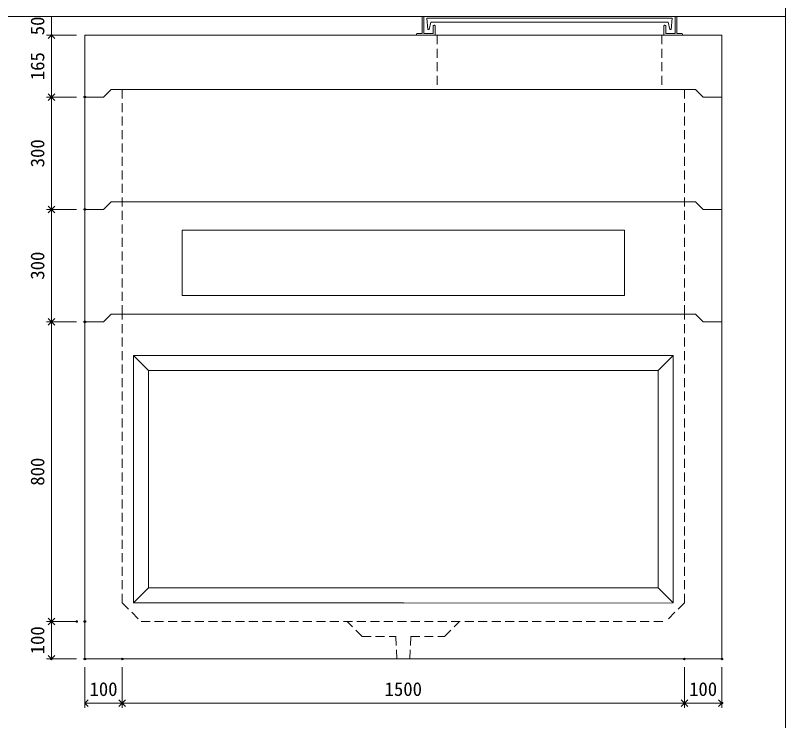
# Model space of a CAD drawing. Units: millimetres, scale not verified. Extents: x -6420 to 6420, y -3037 to 3037.
# Drawn here: x 4365 to 6420, y -1540 to 342 of the extents above; entities that cross this region are included whole.
import ezdxf
from ezdxf.enums import TextEntityAlignment as Align

# ---------------------------------------------------------------- set-up
doc = ezdxf.new("R2010")
doc.units = ezdxf.units.MM
doc.header["$LTSCALE"] = 20
doc.header["$PDMODE"] = 32
doc.header["$PDSIZE"] = 4
doc.linetypes.add('DASHED1', pattern=[1.8, 1.2, -0.6])
doc.linetypes.add('USER2', pattern=[50.8, 31.75, -6.35, 6.35, -6.35])
doc.layers.add('0-1_Defpoints', color=7, linetype='Continuous')
for name, color, linetype, lineweight in [('0-2_waku', 7, 'Continuous', 18), ('0-3_gaikei', 7, 'Continuous', 18), ('0-4_kakure', 7, 'DASHED1', 5), ('0-5_sunpou', 7, 'Continuous', 5), ('0-8_uchigawa', 6, 'Continuous', 18), ('0-A_futa', 3, 'Continuous', 18), ('0-B_GL', 4, 'Continuous', 18), ('1-2_uchigawa2', 6, 'USER2', 18)]:
    doc.layers.add(name, color=color, linetype=linetype, lineweight=lineweight)
doc.styles.add('ＭＳ ゴシック', font='')
doc.styles.get('ＭＳ ゴシック').set_extended_font_data('MS Gothic')

# ---------------------------------------------------------------- blocks, each defined once
blk = doc.blocks.new('_Open90')
at = {"layer": '0-5_sunpou'}
blk.add_line((0, 0), (-1, 0), dxfattribs=at)
blk.add_lwpolyline([(-0.5, 0.5), (0, 0), (-0.5, -0.5)], dxfattribs=at)
blk = doc.blocks.new('D78')
at = {"layer": '0-1_Defpoints'}
for p in [(7133.24, 2714.26), (7044.21, 2414.26), (7133.24, 2414.26)]:
    blk.add_point(p, dxfattribs=at)
at = {"layer": '0-5_sunpou'}
for p, q in [((7111.24, 2714.26), (7031.21, 2714.26)), ((7044.21, 2696.26), (7044.21, 2432.26)), ((7111.24, 2414.26), (7031.21, 2414.26))]:
    blk.add_line(p, q, dxfattribs=at)
at = {"layer": '0-5_sunpou', "xscale": 18, "yscale": 18}
for p, rotation in [((7044.21, 2714.26), 90), ((7044.21, 2414.26), 270)]:
    blk.add_blockref('_Open90', p, dxfattribs=dict(at, rotation=rotation))
at = {"layer": '0-5_sunpou', "style": 'ＭＳ ゴシック'}
blk.add_text('300', height=36.66, rotation=90, dxfattribs=at).set_placement((7036.21, 2526.76), align=Align.BOTTOM_LEFT)
blk = doc.blocks.new('D79')
at = {"layer": '0-1_Defpoints'}
for p in [(7133.24, 2414.26), (7044.21, 2114.26), (7133.24, 2114.26)]:
    blk.add_point(p, dxfattribs=at)
at = {"layer": '0-5_sunpou'}
for p, q in [((7111.24, 2414.26), (7031.21, 2414.26)), ((7044.21, 2396.26), (7044.21, 2132.26)), ((7111.24, 2114.26), (7031.21, 2114.26))]:
    blk.add_line(p, q, dxfattribs=at)
at = {"layer": '0-5_sunpou', "xscale": 18, "yscale": 18}
for p, rotation in [((7044.21, 2414.26), 90), ((7044.21, 2114.26), 270)]:
    blk.add_blockref('_Open90', p, dxfattribs=dict(at, rotation=rotation))
at = {"layer": '0-5_sunpou', "style": 'ＭＳ ゴシック'}
blk.add_text('300', height=36.66, rotation=90, dxfattribs=at).set_placement((7036.21, 2226.76), align=Align.BOTTOM_LEFT)
blk = doc.blocks.new('D54')
at = {"layer": '0-1_Defpoints'}
for p in [(7133.24, 2114.26), (7044.21, 1314.26), (7133.24, 1314.26)]:
    blk.add_point(p, dxfattribs=at)
at = {"layer": '0-5_sunpou'}
for p, q in [((7111.24, 2114.26), (7031.21, 2114.26)), ((7044.21, 2096.26), (7044.21, 1332.26)), ((7111.24, 1314.26), (7031.21, 1314.26))]:
    blk.add_line(p, q, dxfattribs=at)
at = {"layer": '0-5_sunpou', "xscale": 18, "yscale": 18}
for p, rotation in [((7044.21, 2114.26), 90), ((7044.21, 1314.26), 270)]:
    blk.add_blockref('_Open90', p, dxfattribs=dict(at, rotation=rotation))
at = {"layer": '0-5_sunpou', "style": 'ＭＳ ゴシック'}
blk.add_text('800', height=36.66, rotation=90, dxfattribs=at).set_placement((7036.21, 1676.76), align=Align.BOTTOM_LEFT)
blk = doc.blocks.new('D55')
at = {"layer": '0-1_Defpoints'}
for p in [(7111.24, 1314.26), (7044.21, 1214.26), (7133.24, 1214.26)]:
    blk.add_point(p, dxfattribs=at)
at = {"layer": '0-5_sunpou'}
for p, q in [((7089.24, 1314.26), (7031.21, 1314.26)), ((7044.21, 1296.26), (7044.21, 1232.26)), ((7111.24, 1214.26), (7031.21, 1214.26))]:
    blk.add_line(p, q, dxfattribs=at)
at = {"layer": '0-5_sunpou', "xscale": 18, "yscale": 18}
for p, rotation in [((7044.21, 1314.26), 90), ((7044.21, 1214.26), 270)]:
    blk.add_blockref('_Open90', p, dxfattribs=dict(at, rotation=rotation))
at = {"layer": '0-5_sunpou', "style": 'ＭＳ ゴシック'}
blk.add_text('100', height=36.66, rotation=90, dxfattribs=at).set_placement((7036.21, 1226.76), align=Align.BOTTOM_LEFT)
blk = doc.blocks.new('D56')
at = {"layer": '0-1_Defpoints'}
for p in [(7133.24, 1214.26), (7233.24, 1214.26), (7233.24, 1096.55)]:
    blk.add_point(p, dxfattribs=at)
at = {"layer": '0-5_sunpou'}
for p, q in [((7133.24, 1192.26), (7133.24, 1083.55)), ((7233.24, 1192.26), (7233.24, 1083.55)), ((7151.24, 1096.55), (7215.24, 1096.55))]:
    blk.add_line(p, q, dxfattribs=at)
at = {"layer": '0-5_sunpou', "xscale": 18, "yscale": 18, "rotation": 180}
blk.add_blockref('_Open90', (7133.24, 1096.55), dxfattribs=at)
at = {"layer": '0-5_sunpou', "xscale": 18, "yscale": 18}
blk.add_blockref('_Open90', (7233.24, 1096.55), dxfattribs=at)
at = {"layer": '0-5_sunpou', "style": 'ＭＳ ゴシック'}
blk.add_text('100', height=36.66, dxfattribs=at).set_placement((7145.74, 1104.55), align=Align.BOTTOM_LEFT)
blk = doc.blocks.new('D57')
at = {"layer": '0-1_Defpoints'}
for p in [(7233.24, 1214.26), (8733.24, 1214.26), (8733.24, 1096.55)]:
    blk.add_point(p, dxfattribs=at)
at = {"layer": '0-5_sunpou'}
for p, q in [((7233.24, 1192.26), (7233.24, 1083.55)), ((8733.24, 1192.26), (8733.24, 1083.55)), ((7251.24, 1096.55), (8715.24, 1096.55))]:
    blk.add_line(p, q, dxfattribs=at)
at = {"layer": '0-5_sunpou', "xscale": 18, "yscale": 18, "rotation": 180}
blk.add_blockref('_Open90', (7233.24, 1096.55), dxfattribs=at)
at = {"layer": '0-5_sunpou', "xscale": 18, "yscale": 18}
blk.add_blockref('_Open90', (8733.24, 1096.55), dxfattribs=at)
at = {"layer": '0-5_sunpou', "style": 'ＭＳ ゴシック'}
blk.add_text('1500', height=36.66, dxfattribs=at).set_placement((7933.24, 1104.55), align=Align.BOTTOM_LEFT)
blk = doc.blocks.new('D58')
at = {"layer": '0-1_Defpoints'}
for p in [(8733.24, 1214.26), (8833.24, 1214.26), (8833.24, 1096.55)]:
    blk.add_point(p, dxfattribs=at)
at = {"layer": '0-5_sunpou'}
for p, q in [((8733.24, 1192.26), (8733.24, 1083.55)), ((8833.24, 1192.26), (8833.24, 1083.55)), ((8751.24, 1096.55), (8815.24, 1096.55))]:
    blk.add_line(p, q, dxfattribs=at)
at = {"layer": '0-5_sunpou', "xscale": 18, "yscale": 18, "rotation": 180}
blk.add_blockref('_Open90', (8733.24, 1096.55), dxfattribs=at)
at = {"layer": '0-5_sunpou', "xscale": 18, "yscale": 18}
blk.add_blockref('_Open90', (8833.24, 1096.55), dxfattribs=at)
at = {"layer": '0-5_sunpou', "style": 'ＭＳ ゴシック'}
blk.add_text('100', height=36.66, dxfattribs=at).set_placement((8745.74, 1104.55), align=Align.BOTTOM_LEFT)
blk = doc.blocks.new('_Open90_48')
at = {"layer": '0-5_sunpou'}
blk.add_line((0, 0), (-1, 0), dxfattribs=at)
blk.add_lwpolyline([(-0.5, 0.5), (0, 0), (-0.5, -0.5)], dxfattribs=at)
blk = doc.blocks.new('16 5')
at = {"layer": '0-5_sunpou'}
for p, q in [((75.03, 82.5), (-5, 82.5)), ((8, 64.5), (8, -64.5)), ((53.03, -82.5), (-5, -82.5))]:
    blk.add_line(p, q, dxfattribs=at)
at = {"layer": '0-5_sunpou', "xscale": 18, "yscale": 18}
for p, rotation in [((8, 82.5), 90), ((8, -82.5), 270)]:
    blk.add_blockref('_Open90_48', p, dxfattribs=dict(at, rotation=rotation))
at = {"layer": '0-5_sunpou', "style": 'ＭＳ ゴシック'}
blk.add_text('165', height=36.66, rotation=90, dxfattribs=at).set_placement((0, -37.5), align=Align.BOTTOM_LEFT)
blk = doc.blocks.new('5 0')
at = {"layer": '0-5_sunpou'}
for p, q in [((2.73, 37.5), (2.73, -12.5)), ((9.9, -12.5), (-10.27, -12.5))]:
    blk.add_line(p, q, dxfattribs=at)
blk.add_point((2.73, -12.5), dxfattribs=at)
at = {"layer": '0-5_sunpou', "style": 'ＭＳ ゴシック'}
blk.add_text('50', height=36.66, rotation=90, dxfattribs=at).set_placement((-5.27, -12.5), align=Align.BOTTOM_LEFT)

msp = doc.modelspace()

# ---------------------------------------------------------------- linework, layer by layer
at = {"layer": '0-2_waku'}
for p in [(6420, 3036.79), (6420, 3036.79), (6420, 3036.79), (6420, 3036.79), (6420, 3036.79), (6420, 3036.79), (6420, 3036.79), (6420, 3036.79), (6420, 3036.79), (6420, 2680.54), (6420, 2680.54), (6420, 2680.54), (6420, 2680.54)]:
    msp.add_line(p, (6420, -2663.21), dxfattribs=at)
msp.add_lwpolyline([(-1740, 3036.79), (6420, 3036.79), (6420, -2663.21)], dxfattribs=at)
at = {"layer": '0-3_gaikei'}
for p, q in [((4550, 289.22), (4550, -475.78)), ((4550, 289.22), (6250, 289.22)), ((4550, 289.22), (6250, 289.22)), ((4550, 289.22), (6250, 289.22)), ((4550, 289.22), (6250, 289.22)), ((4550, 274.22), (4550, 289.22)), ((4550, 289.22), (6250, 289.22)), ((4550, 289.22), (6250, 289.22)), ((4550, 289.22), (6250, 289.22)), ((5355, 289.22), (6225, 289.22)), ((6250, -475.78), (6250, 289.22)), ((4620, 144.22), (4600, 124.22)), ((4620, 144.22), (4600, 124.22)), ((4620, 144.22), (4600, 124.22)), ((4620, 144.22), (4600, 124.22)), ((4620, 144.22), (4600, 124.22)), ((4620, 144.22), (4600, 124.22)), ((4620, 144.22), (4600, 124.22)), ((4620, 144.22), (4600, 124.22)), ((4620, 144.22), (4600, 124.22)), ((4620, 144.22), (4600, 124.22)), ((4620, 144.22), (4600, 124.22)), ((4620, 144.22), (4600, 124.22)), ((4620, 144.22), (4600, 124.22)), ((4620, 144.22), (4600, 124.22)), ((4620, 144.22), (6180, 144.22)), ((4620, 144.22), (6180, 144.22)), ((4620, 144.22), (6180, 144.22)), ((4620, 144.22), (6180, 144.22)), ((4620, 144.22), (6180, 144.22)), ((4620, 144.22), (6180, 144.22)), ((4620, 144.22), (6180, 144.22)), ((4620, 144.22), (6180, 144.22)), ((4620, 144.22), (6180, 144.22)), ((4620, 144.22), (6180, 144.22)), ((4620, 144.22), (6180, 144.22)), ((4620, 144.22), (6180, 144.22)), ((4620, 144.22), (6180, 144.22)), ((4620, 144.22), (6180, 144.22)), ((6180, 144.22), (6200, 124.22)), ((6180, 144.22), (6200, 124.22)), ((6180, 144.22), (6200, 124.22)), ((6180, 144.22), (6200, 124.22)), ((6180, 144.22), (6200, 124.22)), ((6180, 144.22), (6200, 124.22)), ((6180, 144.22), (6200, 124.22)), ((6180, 144.22), (6200, 124.22)), ((6180, 144.22), (6200, 124.22)), ((6180, 144.22), (6200, 124.22)), ((6180, 144.22), (6200, 124.22)), ((6180, 144.22), (6200, 124.22)), ((6180, 144.22), (6200, 124.22)), ((6180, 144.22), (6200, 124.22)), ((4550, 124.22), (4600, 124.22)), ((4550, 124.22), (4600, 124.22)), ((4550, 124.22), (4600, 124.22)), ((4550, 124.22), (4600, 124.22)), ((4550, 124.22), (4600, 124.22)), ((4550, 124.22), (4600, 124.22)), ((4550, 124.22), (4600, 124.22)), ((4550, 124.22), (4600, 124.22)), ((4550, 124.22), (4600, 124.22)), ((4550, 124.22), (4600, 124.22)), ((4550, 124.22), (4600, 124.22)), ((4550, 124.22), (4600, 124.22)), ((4550, 124.22), (4600, 124.22)), ((4550, 124.22), (4600, 124.22)), ((6200, 124.22), (6250, 124.22)), ((6200, 124.22), (6250, 124.22)), ((6200, 124.22), (6250, 124.22)), ((6200, 124.22), (6250, 124.22)), ((6200, 124.22), (6250, 124.22)), ((6200, 124.22), (6250, 124.22)), ((6200, 124.22), (6250, 124.22)), ((6200, 124.22), (6250, 124.22)), ((6200, 124.22), (6250, 124.22)), ((6200, 124.22), (6250, 124.22)), ((6200, 124.22), (6250, 124.22)), ((6200, 124.22), (6250, 124.22)), ((6200, 124.22), (6250, 124.22)), ((6200, 124.22), (6250, 124.22)), ((4620, -155.78), (4600, -175.78)), ((4620, -155.78), (4600, -175.78)), ((4620, -155.78), (6180, -155.78)), ((4620, -155.78), (6180, -155.78)), ((6180, -155.78), (6200, -175.78)), ((6180, -155.78), (6200, -175.78)), ((4550, -175.78), (4600, -175.78)), ((4550, -175.78), (4600, -175.78)), ((6200, -175.78), (6250, -175.78)), ((6200, -175.78), (6250, -175.78)), ((4620, -455.78), (4600, -475.78)), ((4620, -455.78), (4600, -475.78)), ((4620, -455.78), (4600, -475.78)), ((4620, -455.78), (4600, -475.78)), ((4620, -455.78), (4600, -475.78)), ((4620, -455.78), (4600, -475.78)), ((4620, -455.78), (4600, -475.78)), ((4620, -455.78), (4600, -475.78)), ((4620, -455.78), (4600, -475.78)), ((4620, -455.78), (4600, -475.78)), ((4620, -455.78), (4600, -475.78)), ((4620, -455.78), (4600, -475.78)), ((4620, -455.78), (4600, -475.78)), ((4620, -455.78), (4600, -475.78)), ((4620, -455.78), (4600, -475.78)), ((4620, -455.78), (4600, -475.78)), ((4620, -455.78), (4600, -475.78)), ((4620, -455.78), (4600, -475.78)), ((4620, -455.78), (4600, -475.78)), ((4620, -455.78), (4600, -475.78)), ((4620, -455.78), (6180, -455.78)), ((4620, -455.78), (6180, -455.78)), ((4620, -455.78), (6180, -455.78)), ((4620, -455.78), (6180, -455.78)), ((4620, -455.78), (6180, -455.78)), ((4620, -455.78), (6180, -455.78)), ((4620, -455.78), (6180, -455.78)), ((4620, -455.78), (6180, -455.78)), ((4620, -455.78), (6180, -455.78)), ((4620, -455.78), (6180, -455.78)), ((4620, -455.78), (6180, -455.78)), ((4620, -455.78), (6180, -455.78)), ((4620, -455.78), (6180, -455.78)), ((4620, -455.78), (6180, -455.78)), ((4620, -455.78), (6180, -455.78)), ((4620, -455.78), (6180, -455.78)), ((4620, -455.78), (6180, -455.78)), ((4620, -455.78), (6180, -455.78)), ((4620, -455.78), (6180, -455.78)), ((4620, -455.78), (6180, -455.78)), ((6180, -455.78), (6200, -475.78)), ((6180, -455.78), (6200, -475.78)), ((6180, -455.78), (6200, -475.78)), ((6180, -455.78), (6200, -475.78)), ((6180, -455.78), (6200, -475.78)), ((6180, -455.78), (6200, -475.78)), ((6180, -455.78), (6200, -475.78)), ((6180, -455.78), (6200, -475.78)), ((6180, -455.78), (6200, -475.78)), ((6180, -455.78), (6200, -475.78)), ((6180, -455.78), (6200, -475.78)), ((6180, -455.78), (6200, -475.78)), ((6180, -455.78), (6200, -475.78)), ((6180, -455.78), (6200, -475.78)), ((6180, -455.78), (6200, -475.78)), ((6180, -455.78), (6200, -475.78)), ((6180, -455.78), (6200, -475.78)), ((6180, -455.78), (6200, -475.78)), ((6180, -455.78), (6200, -475.78)), ((6180, -455.78), (6200, -475.78)), ((4550, -475.78), (4600, -475.78)), ((4550, -475.78), (4600, -475.78)), ((4550, -475.78), (4600, -475.78)), ((4550, -475.78), (4600, -475.78)), ((4550, -475.78), (4600, -475.78)), ((4550, -475.78), (4600, -475.78)), ((4550, -475.78), (4600, -475.78)), ((4550, -475.78), (4550, -1375.78)), ((4550, -475.78), (4600, -475.78)), ((4550, -475.78), (4600, -475.78)), ((4550, -475.78), (4600, -475.78)), ((4550, -475.78), (4600, -475.78)), ((4550, -475.78), (4600, -475.78)), ((4550, -475.78), (4600, -475.78)), ((4550, -475.78), (4600, -475.78)), ((4550, -475.78), (4600, -475.78)), ((4550, -475.78), (4600, -475.78)), ((4550, -475.78), (4600, -475.78)), ((4550, -475.78), (4600, -475.78)), ((4550, -475.78), (4600, -475.78)), ((4550, -475.78), (4600, -475.78)), ((6200, -475.78), (6250, -475.78)), ((6200, -475.78), (6250, -475.78)), ((6200, -475.78), (6250, -475.78)), ((6200, -475.78), (6250, -475.78)), ((6200, -475.78), (6250, -475.78)), ((6200, -475.78), (6250, -475.78)), ((6200, -475.78), (6250, -475.78)), ((6200, -475.78), (6250, -475.78)), ((6200, -475.78), (6250, -475.78)), ((6200, -475.78), (6250, -475.78)), ((6200, -475.78), (6250, -475.78)), ((6200, -475.78), (6250, -475.78)), ((6200, -475.78), (6250, -475.78)), ((6200, -475.78), (6250, -475.78)), ((6200, -475.78), (6250, -475.78)), ((6200, -475.78), (6250, -475.78)), ((6200, -475.78), (6250, -475.78)), ((6200, -475.78), (6250, -475.78)), ((6200, -475.78), (6250, -475.78)), ((6200, -475.78), (6250, -475.78)), ((6250, -1375.78), (6250, -475.78)), ((4550, -1375.78), (6250, -1375.78))]:
    msp.add_line(p, q, dxfattribs=at)
msp.add_lwpolyline([(4550, 274.22), (4550, 289.22), (6250, 289.22)], dxfattribs=at)
at = {"layer": '0-4_kakure'}
for p, q in [((5490, 289.22), (5490, 144.22)), ((6090, 289.22), (6090, 144.22)), ((4650, -455.78), (4650, 144.22)), ((6150, -455.78), (6150, 144.22)), ((4650, -1225.78), (4650, -455.78)), ((6150, -1225.78), (6150, -455.78)), ((4650, -1225.78), (4700, -1275.78)), ((6150, -1225.78), (6100, -1275.78)), ((4700, -1275.78), (6100, -1275.78)), ((5290, -1315.78), (5250, -1275.78)), ((5290, -1315.78), (5380, -1315.78)), ((5380, -1315.78), (5382.5, -1375.78)), ((5420, -1315.78), (5417.5, -1375.78))]:
    msp.add_line(p, q, dxfattribs=at)
msp.add_lwpolyline([(5420, -1315.78), (5510, -1315.78), (5550, -1275.78)], dxfattribs=at)
at = {"layer": '0-5_sunpou'}
msp.add_line((4529, 339.22), (4447.97, 339.22), dxfattribs=at)
at = {"layer": '0-8_uchigawa'}
for p, q in [((4680, -565.78), (5400, -565.78)), ((4680, -565.78), (4680, -1225.78)), ((4720, -605.78), (4680, -565.78)), ((6120, -565.78), (5400, -565.78)), ((6080, -605.78), (6120, -565.78)), ((6120, -565.78), (6120, -1225.78)), ((6120, -565.78), (6120, -1225.78)), ((4720, -605.78), (4720, -1185.78)), ((4720, -605.78), (5400, -605.78)), ((4720, -605.78), (5400, -605.78)), ((6080, -605.78), (5400, -605.78)), ((6080, -605.78), (6080, -1185.78)), ((4720, -1185.78), (4680, -1225.78)), ((4720, -1185.78), (5400, -1185.78)), ((4680, -1225.78), (5400, -1225.78)), ((5400.69, -1226.47), (6120, -1225.78))]:
    msp.add_line(p, q, dxfattribs=at)
msp.add_lwpolyline([(5400, -1185.78), (6080, -1185.78), (6120, -1225.78)], dxfattribs=at)
at = {"layer": '0-A_futa'}
for p, q in [((5450, 337.22), (5450, 294.22)), ((5452, 339.22), (5455, 339.22)), ((5455, 339.22), (5455, 294.22)), ((5462.81, 334.72), (6117.14, 334.72)), ((5462.81, 334.72), (5465.3, 304.72)), ((6117.14, 334.72), (6114.89, 304.72)), ((6125, 339.22), (6128, 339.22)), ((6125, 339.22), (6125, 294.22)), ((6130, 337.22), (6130, 294.22)), ((5473.33, 323.72), (5469.01, 304.72)), ((5473.33, 323.72), (6106.67, 323.72)), ((5480, 314.22), (5480, 294.22)), ((5482, 316.22), (5483, 316.22)), ((5485, 314.22), (5485, 289.22)), ((6095, 314.22), (6095, 289.22)), ((6098, 316.22), (6097, 316.22)), ((6100, 314.22), (6100, 294.22)), ((6106.67, 323.72), (6110.99, 304.72)), ((5435, 292.22), (5435, 291.22)), ((5437, 294.22), (5450, 294.22)), ((5490, 289.22), (5437, 289.22)), ((5455, 294.22), (5480, 294.22)), ((5465.3, 304.72), (5469.01, 304.72)), ((6095, 289.22), (6143, 289.22)), ((6125, 294.22), (6100, 294.22)), ((6114.89, 304.72), (6110.99, 304.72)), ((6143, 294.22), (6130, 294.22)), ((6145, 292.22), (6145, 291.22))]:
    msp.add_line(p, q, dxfattribs=at)
for centre, start, end in [((5452, 337.22), 90, 180), ((6128, 337.22), 0, 90), ((5482, 314.22), 90, 180), ((5483, 314.22), 0, 90), ((6097, 314.22), 90, 180), ((6098, 314.22), 0, 90), ((5437, 292.22), 90, 180), ((5437, 291.22), 180, 270), ((6143, 292.22), 0, 90), ((6143, 291.22), 270, 0)]:
    msp.add_arc(centre, 2, start, end, dxfattribs=at)
at = {"layer": '0-B_GL'}
msp.add_line((-1740, 339.22), (6420, 339.22), dxfattribs=at)
at = {"layer": '1-2_uchigawa2'}
for p, q in [((4810, -230.78), (5400, -230.78)), ((4810, -230.78), (4810, -405.78)), ((5990, -230.78), (5400, -230.78)), ((5990, -230.78), (5990, -405.78)), ((4810, -405.78), (5400.53, -405.78)), ((5990, -405.78), (5399.47, -405.78))]:
    msp.add_line(p, q, dxfattribs=at)

# ---------------------------------------------------------------- block references
at = {"layer": '0-5_sunpou'}
for name, p in [('5 0', (4458.24, 301.72)), ('16 5', (4452.97, 206.72)), ('D78', (-2583.24, -2590.04)), ('D79', (-2583.24, -2590.04)), ('D54', (-2583.24, -2590.04)), ('D55', (-2583.24, -2590.04)), ('D56', (-2583.24, -2590.04)), ('D57', (-2583.24, -2590.04)), ('D58', (-2583.24, -2590.04))]:
    msp.add_blockref(name, p, dxfattribs=at)

doc.saveas('drawing.dxf')
